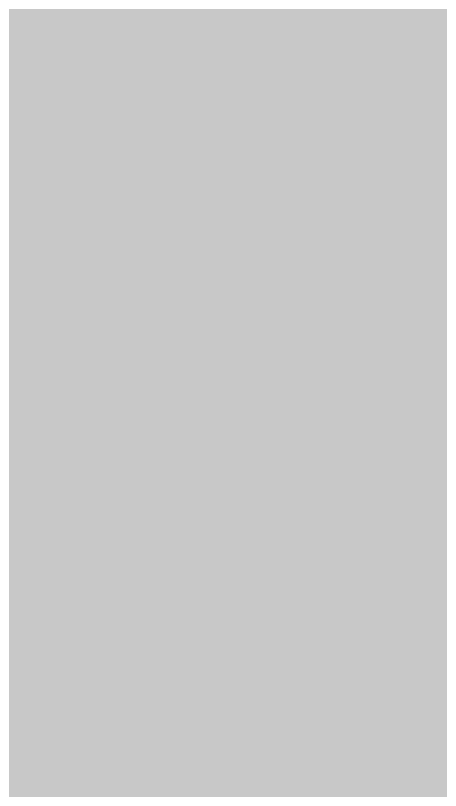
# Model space of a CAD drawing. Header units: millimetres. Extents: x -0.5 to 77.7, y -66.2 to -6.
# Drawn here: x 46.396 to 46.722, y -23.218 to -22.623 of the extents above; entities that cross this region are included whole.
import ezdxf

# ---------------------------------------------------------------- set-up
doc = ezdxf.new("R2010")
doc.units = ezdxf.units.MM
doc.header["$MEASUREMENT"] = 0
for name, color, linetype, true_color in [('Inner1', 7, 'Continuous', 0x999966), ('Inner2', 7, 'Continuous', 0x008000), ('Top-Silkscreen-Layer', 7, 'Continuous', 0xffcc00)]:
    doc.layers.add(name, color=color, linetype=linetype, true_color=true_color)

msp = doc.modelspace()

# ---------------------------------------------------------------- hatches: boundary and pattern name
at = {"layer": 'Inner1'}
msp.add_hatch(color=256, dxfattribs=at).paths.add_polyline_path([(77.23901, -6.45415), (77.23901, -65.68199), (-0.02286, -65.68199), (-0.02286, -6.45415)])
at = {"layer": 'Top-Silkscreen-Layer'}
for points in [[(46.44322, -22.64788), (46.42693, -22.70199), (46.48293, -22.69724), (46.49008, -22.68192), (46.48208, -22.6668)], [(46.52599, -22.66447), (46.57809, -22.71122), (46.54915, -22.64815), (46.53335, -22.64815)], [(46.62346, -22.65752), (46.67211, -22.7204), (46.67461, -22.64772)], [(46.62599, -22.77915), (46.67715, -22.82568), (46.64915, -22.76283), (46.63335, -22.76283)], [(46.44184, -22.77758), (46.44212, -22.81937), (46.4727, -22.80975), (46.4788, -22.79646), (46.47083, -22.78252)], [(46.53337, -22.77807), (46.53453, -22.82476), (46.57673, -22.81372), (46.58466, -22.79866), (46.57353, -22.78074)], [(46.6374, -22.88335), (46.65308, -22.94633), (46.66784, -22.94633), (46.67568, -22.92893), (46.68353, -22.91153), (46.67297, -22.89452)], [(46.54463, -22.8901), (46.54645, -22.93427), (46.55926, -22.94096), (46.56602, -22.93074), (46.56792, -22.89434)], [(46.64184, -23.00695), (46.65097, -23.05178), (46.66134, -23.05542), (46.66806, -23.04101), (46.67478, -23.02661), (46.66809, -23.01228)]]:
    msp.add_hatch(color=256, dxfattribs=at).paths.add_polyline_path(points)

# ---------------------------------------------------------------- linework, layer by layer
at = {"layer": 'Inner2', "const_width": 0.4}
for points in [[(36.83007, -22.47904), (51.1811, -22.47904)], [(37.46507, -22.98705), (51.6891, -22.98705)]]:
    msp.add_lwpolyline(points, dxfattribs=at)
at = {"layer": 'Top-Silkscreen-Layer', "const_width": 0.254}
for points in [[(46.81752, -22.27619), (46.83445, -22.29384), (46.82752, -22.29887), (46.81701, -22.30399), (46.80621, -22.31984), (46.79901, -22.3356), (46.79275, -22.31984), (46.78354, -22.30399), (46.77416, -22.29922), (46.76771, -22.29453), (46.78166, -22.27659)], [(46.52599, -22.66447), (46.57809, -22.71122), (46.54915, -22.64815), (46.53335, -22.64815)], [(46.82073, -22.42579), (46.80652, -22.4398), (46.80699, -22.4587), (46.84656, -22.51214), (46.85911, -22.51488), (46.87664, -22.49723), (46.89417, -22.47957), (46.8917, -22.45441), (46.85694, -22.41463), (46.83493, -22.41178)], [(46.62599, -22.77915), (46.67715, -22.82568), (46.64915, -22.76283), (46.63335, -22.76283)], [(46.52536, -22.5429), (46.52695, -22.6037), (46.59039, -22.55531)], [(46.62346, -22.65752), (46.67211, -22.7204), (46.67461, -22.64772)], [(46.4325, -22.5335), (46.41835, -22.55567), (46.41231, -22.57242), (46.42044, -22.59046), (46.44061, -22.61479), (46.45264, -22.62108), (46.46829, -22.61364), (46.49065, -22.55763)], [(46.8303, -22.53211), (46.82362, -22.60283), (46.87357, -22.60761), (46.88809, -22.59575), (46.88809, -22.57067), (46.88809, -22.54558), (46.87698, -22.53665)], [(46.62035, -22.5429), (46.67826, -22.60983), (46.69419, -22.59446), (46.69165, -22.5686), (46.6519, -22.52772), (46.63261, -22.52772)], [(46.72343, -22.55011), (46.72088, -22.59526), (46.72866, -22.608), (46.7487, -22.608), (46.78809, -22.57726), (46.74936, -22.53346), (46.73378, -22.53346)], [(46.32822, -22.53904), (46.34135, -22.61518), (46.35408, -22.62183), (46.37233, -22.61061), (46.3906, -22.5994), (46.39212, -22.57534), (46.39364, -22.55129), (46.38337, -22.5395)], [(46.44322, -22.64788), (46.42693, -22.70199), (46.48293, -22.69724), (46.49008, -22.68192), (46.48208, -22.6668)], [(46.34408, -22.64649), (46.34909, -22.72005), (46.36259, -22.72379), (46.37534, -22.70917), (46.35957, -22.64319)], [(46.73927, -22.64835), (46.72379, -22.69958), (46.77927, -22.69944), (46.78795, -22.6819), (46.77981, -22.66766), (46.76271, -22.64791)], [(46.82303, -22.66545), (46.81228, -22.68276), (46.82168, -22.70129), (46.83108, -22.71982), (46.847, -22.72161), (46.86293, -22.7234), (46.87551, -22.70897), (46.87773, -22.66325), (46.86737, -22.64815), (46.85057, -22.64815), (46.83378, -22.64815)], [(46.84559, -22.76158), (46.82957, -22.8224), (46.87694, -22.81332), (46.88508, -22.79786), (46.87804, -22.78277)], [(46.34559, -22.77542), (46.34132, -22.81657), (46.37311, -22.81152), (46.37954, -22.79775), (46.3712, -22.78316)], [(46.44184, -22.77758), (46.44212, -22.81937), (46.4727, -22.80975), (46.4788, -22.79646), (46.47083, -22.78252)], [(46.7331, -22.7743), (46.72797, -22.81693), (46.73285, -22.83164), (46.7501, -22.83164), (46.76736, -22.83164), (46.77514, -22.81375), (46.78293, -22.79587), (46.77267, -22.77935)], [(46.53337, -22.77807), (46.53453, -22.82476), (46.57673, -22.81372), (46.58466, -22.79866), (46.57353, -22.78074)], [(46.6374, -22.88335), (46.65308, -22.94633), (46.66784, -22.94633), (46.67568, -22.92893), (46.68353, -22.91153), (46.67297, -22.89452)], [(46.74309, -22.89065), (46.73569, -22.93128), (46.76903, -22.92621), (46.77474, -22.91183), (46.76807, -22.89754)], [(46.54463, -22.8901), (46.54645, -22.93427), (46.55926, -22.94096), (46.56602, -22.93074), (46.56792, -22.89434)], [(46.8331, -22.88898), (46.83088, -22.93358), (46.87126, -22.93164), (46.87965, -22.91695), (46.87145, -22.89723)], [(46.84296, -23.00554), (46.83059, -23.02661), (46.84296, -23.04768), (46.85532, -23.05475), (46.86421, -23.04552), (46.8731, -23.02661), (46.86421, -23.0077), (46.85532, -22.99848)], [(46.64184, -23.00695), (46.65097, -23.05178), (46.66134, -23.05542), (46.66806, -23.04101), (46.67478, -23.02661), (46.66809, -23.01228)]]:
    msp.add_lwpolyline(points, close=True, dxfattribs=at)
for points in [[(46.60309, -22.47553), (46.61934, -22.49316), (46.69573, -22.46751), (46.69909, -22.45604), (46.70304, -22.46773), (46.77757, -22.49388), (46.79309, -22.47724)], [(46.53338, -22.4118), (46.5492, -22.51273), (46.5628, -22.51639), (46.57838, -22.50042), (46.59396, -22.48446)], [(46.32202, -22.49501), (46.35203, -22.514), (46.3681, -22.51768), (46.38437, -22.49732), (46.40064, -22.47695), (46.41055, -22.48331), (46.42803, -22.49949), (46.4492, -22.51285), (46.4628, -22.51639), (46.47769, -22.50055), (46.48309, -22.4245)]]:
    msp.add_lwpolyline(points, dxfattribs=at)

doc.saveas('drawing.dxf')
